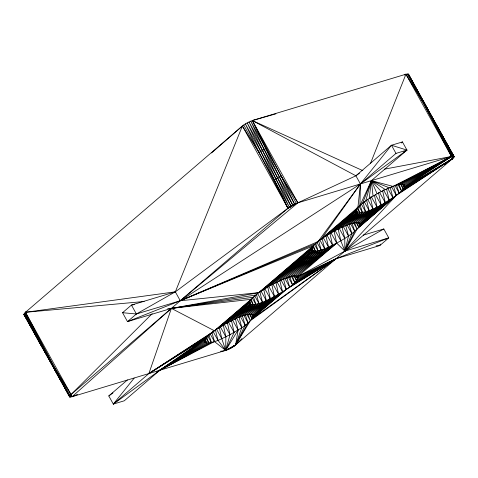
<?xml version="1.0" encoding="UTF-8"?>
<svg xmlns="http://www.w3.org/2000/svg" width="478" height="478" viewBox="0 0 478 478"><rect width="100%" height="100%" fill="white"/><g stroke="black" fill="none" stroke-linecap="round" stroke-linejoin="round"><path stroke-width="0.72" d="M204.638 341.878C207.619 332.808 218.571 328.727 225.951 323.576C234.363 319.896 243.637 312.863 253.131 314.877L253.477 315.827C249.02 325.058 238.295 329.462 230.014 334.731C222.276 338.167 214.108 343.682 205.331 342.63L204.638 341.878L156.623 372.057M220.555 351.252C226.148 350.948 231.31 348.372 235.618 344.925L452.564 158.636L454.052 156.951L408.505 74.162L405.924 74.215L252.312 120.54L245.339 123.88L242.382 126.013L25.436 312.301L23.9 314.512L69.925 397.039L72.076 396.722L225.688 350.398L225.867 336.847L223.196 324.616M275.902 113.83L252.312 120.54L355.901 175.79L360.424 183.946L359.922 205.63L214.502 330.806L148.879 373.563L113.316 404.101L108.793 395.945L127.423 379.944M26.678 311.614L25.436 312.301L39.674 340.653L69.495 396.776L70.069 395.491L152.213 313.658M70.804 397.021L71.031 394.559L25.436 312.301L26.72 311.65M419.911 95.761L438.9 129.006L438.852 129.532L408.505 74.162L437.591 128.755L452.564 158.636L444.773 164.414M423.651 102.113L408.457 74.693M395.187 185.888L399.172 193.07L452.564 158.636L454.1 156.426L451.525 156.473L297.908 202.797L294.573 204.136L287.977 208.271L175.336 291.837L131.444 305.072L122.553 312.708L127.495 321.622L180.278 300.752L313.437 245.853L311.339 249.128L311.333 250.257L312.026 251.01C320.798 252.067 328.972 246.546 336.703 243.111C344.596 238.671 352.704 234.029 358.757 227.164L396.292 195.383C399.369 192.676 403.486 190.214 404.627 186.032L404.28 185.088C397.917 182.984 391.261 187.525 385.358 189.569C376.305 193.907 367.48 198.968 359.922 205.63L371.4 180.636L406.963 150.098L402.44 141.942L391.47 145.252L360.424 183.946L357.897 207.679L355.799 210.953L355.787 212.089L356.486 212.835C371.179 212.937 384.36 203.114 396.292 195.383L452.564 158.636L452.791 156.175L423.699 101.587L422.391 101.336L405.924 74.215L404.687 74.903M369.189 198.573L371.4 180.636L393.03 186.408L451.525 156.473L408.075 73.899L453.67 156.157L452.564 158.636L401.496 190.913L398.24 185.04M232.661 347.058L235.618 344.925L238.098 330.035L235.391 318.796M380.201 244.079L379.861 245.519L335.974 258.753L297.585 276.702L296.551 276.153L292.53 276.284L282.629 279.451L270.405 285.402L258.962 292.632L171.387 308.388L167.688 308.716M311.094 249.008L312.026 251.01L270.405 285.402L311.333 250.257L266.348 287.762L311.339 249.128L262.5 290.194L312.05 247.64L258.962 292.632L180.278 300.752L175.336 291.837L25.436 312.301L69.543 396.244L71.031 394.559L287.977 208.271L258.921 152.386L242.382 126.013L175.336 291.837L136.391 313.986L127.495 321.622L171.387 308.388L251.201 299.294L249.104 302.568L249.098 303.703L249.791 304.456C260.14 305.34 269.622 298.642 278.584 294.263C285.426 289.554 294.442 285.623 297.931 277.652L297.585 276.702L344.865 251.117L348.498 235.977L345.719 225.461M210.093 333.722L214.437 341.561L225.688 350.398L230.014 334.731L227.319 322.363M365.658 201.011L371.4 180.636L389.325 187.83M255.844 295.004L171.387 308.388L148.879 373.563L206.747 337.468L159.855 370.253L113.316 404.101L124.286 400.791L159.855 370.253L205.355 339.26M230.868 348.109L235.618 344.925L241.802 327.591L239.024 317.075M362.533 203.389L371.4 180.636L385.358 189.569M370.45 163.482L405.924 74.215L451.525 156.473L404.269 187.346L402.458 184.084M330.913 232.666L336.703 243.111L344.865 251.117L351.838 233.557L348.964 223.806M69.925 397.039L71.031 394.559L54.868 368.072L54.301 369.357L69.925 397.039L23.948 313.986L39.1 341.931L58.095 375.355M212.901 331.17L217.968 340.312L225.688 350.398L234.124 332.437L231.442 320.529M229.028 349.06L235.618 344.925L245.142 325.177L242.268 315.42M335.03 230.378L340.82 240.822L344.865 251.117L354.712 231.244L351.963 222.963M363.28 235.158L383.81 228.968L388.751 237.883L344.865 251.117L357.042 229.087L396.292 195.383L393.621 186.324M227.259 349.842L235.618 344.925L248.022 322.859L245.268 314.584M219.235 327.388L221.81 338.723L225.688 350.398L238.098 330.035L232.666 320.242M225.688 350.398L235.618 344.925L250.347 320.708L335.974 258.753L388.751 237.883L379.861 245.519L376.162 245.847M39.674 340.653L39.1 341.931L43.265 348.57M69.495 396.776L71.031 394.559L72.076 396.722L77.532 394.356M356.224 222.593L358.757 227.164L360.167 224.206L359.826 223.262L357.084 222.569L351.904 223.519L344.871 226.004L336.793 229.751L328.589 234.316L321.198 239.185L360.424 183.946L395.987 153.408L406.963 150.098L391.47 145.252L355.901 175.79L297.908 202.797L287.977 208.271L242.382 126.013L211.527 152.96M403.731 151.902L406.963 150.098L360.424 183.946L318.079 241.563L180.278 300.752L136.391 313.986L122.553 312.708M113.316 404.101L134.163 378.11M400.684 184.418L403.217 188.989L452.564 158.636L454.052 156.951L439.216 130.183L454.1 156.426M341.913 226.476L344.787 238.42L344.865 251.117L396.292 195.383L391.59 186.898M235.618 344.925L241.946 338.621M72.076 396.722L171.387 308.388L253.232 297.25M401.311 142.91L402.44 141.942L401.245 142.808M297.585 276.702L336.703 243.111L334.014 230.749M297.208 276.344L297.931 277.652L335.974 258.753L286.262 289.417L252.061 318.778L249.169 313.556M321.198 239.185L356.504 209.466L324.735 236.747L355.799 210.953L328.589 234.316L355.787 212.089L332.646 231.961L356.486 212.835L355.548 210.834M283.484 278.901L286.262 289.417L253.119 317.135L251.309 313.873M315.468 243.804L180.278 300.752L297.908 202.797L252.312 120.54L362.808 170.634M336.703 243.111L296.551 276.153L332.563 245.226L329.892 233.001M287.977 208.271L290.935 206.138L250.741 121.095L296.336 203.359L287.977 208.271L247.132 122.828L292.727 205.086L287.977 208.271L294.573 204.136L281.142 175.94L252.312 120.54L292.727 205.086M355.901 175.79L359.486 173.185M108.793 395.945L112.969 392.904M274.115 179.806L281.142 175.94L297.908 202.797M204.65 340.742L159.855 370.253L214.437 341.561L211.915 332.3M180.278 300.752L360.424 183.946M211.384 333.178L148.879 373.563L208.772 335.419M403.904 184.729L404.627 186.032L451.525 156.473L384.39 169.17M284.894 278.513L289.602 287.003L335.974 258.753L252.061 318.778L250.072 314.106M404.28 185.088L451.525 156.473L396.358 185.345M204.399 340.623L205.331 342.63L159.855 370.253L211.324 342.433L208.976 334.791M404.687 74.956L405.924 74.215M452.564 158.636L404.269 187.346L402.691 184.078M288.132 276.852L292.476 284.685L335.974 258.753L297.573 278.967L296.127 276.35M403.241 184.532L451.525 156.473L399.226 184.663M205.032 338.842L206.711 342.977L159.855 370.253L208.725 342.911L206.825 337.51M291.186 276.003L294.807 282.534L335.974 258.753L296.521 280.61L293.988 276.039M344.865 251.117L383.81 228.968M401.538 184.394L451.525 156.473M54.725 369.619L39.148 341.406L24.474 313.233L25.716 312.546M265.941 148.515L258.921 152.386L245.339 123.88L290.935 206.138M134.366 304.606L131.444 305.072L136.391 313.986M25.436 312.301L144.183 301.499M437.591 128.755L438.9 129.006L453.67 156.157M171.387 308.388L214.502 330.806L249.809 301.086L218.04 328.368L249.104 302.568L221.894 325.93L249.098 303.703L225.951 323.576L249.791 304.456L248.859 302.449M373.043 196.141L371.4 180.636L381.247 191.576M435.111 123.181L438.852 129.532M449.935 149.967L454.052 156.951M26.947 319.238L23.9 314.512L39.531 342.2M407.196 73.917L452.791 156.175M391.47 145.252L395.987 153.408M387.527 188.009L392.952 197.802L358.757 227.164L356.767 222.491M383.458 189.802L389.247 200.246L359.809 225.52L358.004 222.258M379.484 192.204L385.28 202.648L360.167 224.206L359.086 222.246L360.167 224.206L389.247 200.246L386.541 189.007M375.373 194.492L381.163 204.937L359.826 223.262L385.28 202.648L382.591 190.74M371.227 196.607L377.017 207.052L358.787 222.706L381.163 204.937L378.468 192.574M367.534 199.141L372.96 208.934L357.084 222.569L377.017 207.052L374.501 195.544M364.051 201.375L369.118 210.517L354.766 222.838L372.96 208.934L370.223 196.888M361.243 203.933L365.586 211.766L351.904 223.519L369.118 210.517L366.554 200.091M358.859 206.114L362.479 212.644L348.57 224.582L365.586 211.766L363.065 202.505M356.982 207.9L359.874 213.122L344.871 226.004L362.479 212.644L360.125 205.002M356.05 209.92L357.861 213.188L340.904 227.743L359.874 213.122L357.735 207.04M355.399 210.882L356.486 212.835L336.793 229.751L357.861 213.188L356.463 209.74M353.786 223.214L357.042 229.087L354.485 222.294M350.374 223.405L354.712 231.244M347.136 225.072L351.838 233.557M343.073 226.184L348.498 235.977M338.998 227.97L344.787 238.42M326.773 234.782L332.563 245.226L294.848 276.009L328.505 247.108L325.769 235.062M323.08 237.315L328.505 247.108L292.53 276.284L324.658 248.691L322.1 238.265M319.591 239.55L324.658 248.691L289.662 276.959L321.132 249.94L318.611 240.679M316.789 242.107L321.132 249.94L286.334 278.029L318.019 250.819L315.671 243.177M294.573 204.136L248.972 121.878L289.315 207.225L243.72 124.967M314.405 244.288L318.019 250.819L282.629 279.451L315.42 251.297L313.275 245.214M312.887 246.726L315.42 251.297L278.668 281.189L313.401 251.362L312.009 247.915M311.596 248.094L313.401 251.362L274.551 283.191L312.026 251.01L310.945 249.056M280.831 279.624L286.262 289.417M277.126 282.068L282.552 291.861L253.119 317.135L251.858 314.524M272.795 283.818L278.584 294.263L253.477 315.827L252.754 314.518M268.678 286.113L274.468 296.557L253.131 314.877L278.584 294.263L275.902 282.355M264.531 288.228L270.321 298.672L252.091 314.327L274.468 296.557L271.773 284.189M260.839 290.755L266.27 300.548L250.388 314.183L270.321 298.672L267.65 286.442M257.355 292.996L262.422 302.138L248.07 314.458L266.27 300.548L263.689 289.214M254.547 295.547L258.891 303.387L245.208 315.133L262.422 302.138L259.865 291.705M252.163 297.734L255.784 304.259L241.874 316.203L258.891 303.387L256.375 294.125M250.287 299.515L253.185 304.737L238.175 317.625L255.784 304.259L253.43 296.623M249.355 301.54L251.165 304.803L234.208 319.364L253.185 304.737L251.04 298.66M248.703 302.496L249.791 304.456L230.097 321.365L251.165 304.803L249.492 300.668M246.732 314.177L250.347 320.708L248.046 314.59M243.678 315.026L248.022 322.859M240.076 316.036L245.142 325.177M236.377 317.798L241.802 327.591M228.335 321.993L234.124 332.437M224.218 324.287L230.014 334.731M220.077 326.402L225.867 336.847M216.385 328.93L221.81 338.723M207.709 335.909L211.324 342.433M205.833 337.689L208.725 342.911M204.901 339.715L206.711 342.977M204.249 340.671L205.331 342.63M24.474 313.233L70.069 395.491M403.934 184.759L404.627 186.032M296.898 275.74L297.931 277.652M252.784 314.548L253.477 315.827L282.552 291.861L279.845 280.622M358.237 222.252L359.809 225.52L392.952 197.802L390.173 187.286M296.312 276.35L297.573 278.967M371.4 180.636L377.1 193.787M401.221 184.317L403.217 188.989M294.245 275.268L296.521 280.61M398.939 184.12L401.496 190.913M292.249 275.734L294.807 282.534M396.417 184.795L399.172 193.07M289.728 276.409L292.476 284.685M286.722 277.246L289.602 287.003M215.405 329.88L217.968 340.312M338.137 228.914L340.82 240.822"/></g></svg>
